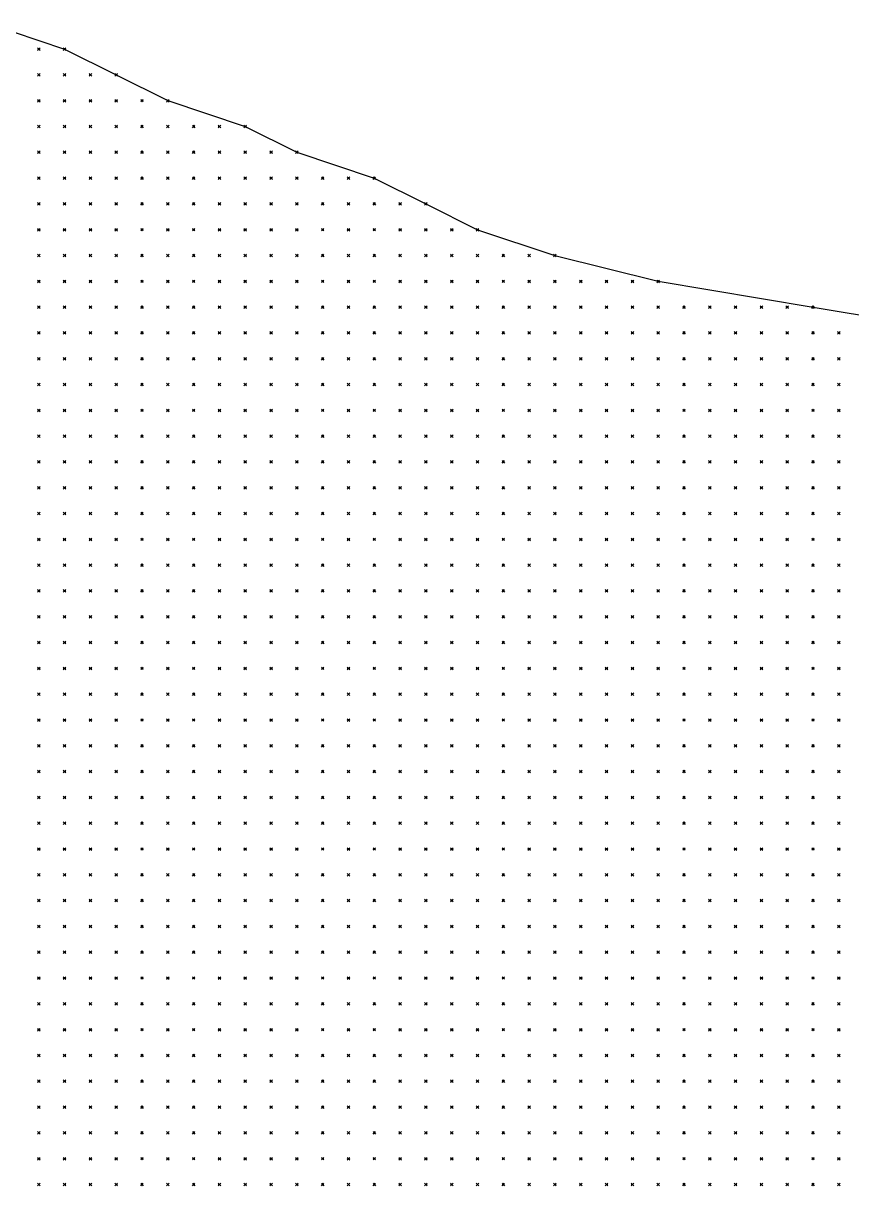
# Model space of a CAD drawing. Header units: metres. Extents: x 441556 to 446409, y 432338 to 461058.
# Drawn here: x 443476.5 to 443572.8, y 446698.9 to 446834.1 of the extents above; entities that cross this region are included whole.
import ezdxf

# ---------------------------------------------------------------- set-up
doc = ezdxf.new("R2010")
doc.units = ezdxf.units.M
doc.header["$MEASUREMENT"] = 0
doc.header["$PDMODE"] = 35
doc.header["$PDSIZE"] = 0.15
doc.layers.add('DTM-INT_YP', color=121, linetype='Continuous')
doc.layers.add('DTM-NOK-RevN_POINTS', color=91, linetype='Continuous')

msp = doc.modelspace()

# ---------------------------------------------------------------- linework, layer by layer
at = {"layer": 'DTM-INT_YP'}
msp.add_polyline3d([(443472.292, 446834.052, 348.211), (443481.29, 446831.053, 348.075), (443487.289, 446828.053, 348.106), (443493.288, 446825.054, 348.071), (443502.286, 446822.055, 348.098), (443508.285, 446819.055, 348.04), (443517.283, 446816.056, 347.968), (443523.281, 446813.056, 347.903), (443529.28, 446810.057, 347.919), (443538.278, 446807.058, 347.805), (443550.276, 446804.058, 347.798), (443568.272, 446801.059, 348.211), (443586.268, 446798.06, 348.233), (443604.264, 446795.06, 344.101), (443622.26, 446792.061, 347.398), (443640.256, 446789.062, 347.313), (443658.253, 446786.062, 347.316), (443676.249, 446783.063, 347.186)], dxfattribs=at)
at = {"layer": 'DTM-NOK-RevN_POINTS'}
for p in [(443478.291, 446831.053, 348.155), (443481.29, 446831.053, 348.075), (443478.291, 446828.053, 347.519), (443481.29, 446828.053, 348.02), (443484.29, 446828.053, 348.053), (443487.289, 446828.053, 348.106), (443478.291, 446825.054, 347.706), (443481.29, 446825.054, 347.417), (443484.29, 446825.054, 347.679), (443487.289, 446825.054, 348.112), (443490.288, 446825.054, 348.074), (443493.288, 446825.054, 348.071), (443478.291, 446822.055, 348.018), (443481.29, 446822.055, 347.996), (443484.29, 446822.055, 347.667), (443487.289, 446822.055, 347.351), (443490.288, 446822.055, 347.92), (443493.288, 446822.055, 348.253), (443496.287, 446822.055, 348.157), (443499.286, 446822.055, 348.046), (443502.286, 446822.055, 348.098), (443478.291, 446819.055, 348.211), (443481.29, 446819.055, 348.126), (443484.29, 446819.055, 348.098), (443487.289, 446819.055, 347.919), (443490.288, 446819.055, 347.564), (443493.288, 446819.055, 347.481), (443496.287, 446819.055, 347.867), (443499.286, 446819.055, 348.071), (443502.286, 446819.055, 348.068), (443505.285, 446819.055, 348.077), (443508.285, 446819.055, 348.04), (443478.291, 446816.056, 347.945), (443481.29, 446816.056, 348.133), (443484.29, 446816.056, 348.198), (443487.289, 446816.056, 348.137), (443490.288, 446816.056, 348.119), (443493.288, 446816.056, 347.971), (443496.287, 446816.056, 347.575), (443499.286, 446816.056, 347.267), (443502.286, 446816.056, 347.754), (443505.285, 446816.056, 348.228), (443508.285, 446816.056, 348.217), (443511.284, 446816.056, 348.024), (443514.283, 446816.056, 347.949), (443517.283, 446816.056, 347.968), (443478.291, 446813.056, 348.16), (443481.29, 446813.056, 347.973), (443484.29, 446813.056, 348.073), (443487.289, 446813.056, 348.2), (443490.288, 446813.056, 348.18), (443493.288, 446813.056, 348.13), (443496.287, 446813.056, 348.09), (443499.286, 446813.056, 347.893), (443502.286, 446813.056, 347.509), (443505.285, 446813.056, 347.45), (443508.285, 446813.056, 347.773), (443511.284, 446813.056, 348.125), (443514.283, 446813.056, 348.061), (443517.283, 446813.056, 347.963), (443520.282, 446813.056, 347.932), (443523.281, 446813.056, 347.903), (443478.291, 446810.057, 349.271), (443481.29, 446810.057, 348.636), (443484.29, 446810.057, 348.087), (443487.289, 446810.057, 348.002), (443490.288, 446810.057, 348.12), (443493.288, 446810.057, 348.169), (443496.287, 446810.057, 348.141), (443499.286, 446810.057, 348.07), (443502.286, 446810.057, 348.05), (443505.285, 446810.057, 347.927), (443508.285, 446810.057, 347.595), (443511.284, 446810.057, 347.244), (443514.283, 446810.057, 347.409), (443517.283, 446810.057, 347.907), (443520.282, 446810.057, 348.034), (443523.281, 446810.057, 348.111), (443526.281, 446810.057, 347.948), (443529.28, 446810.057, 347.919), (443478.291, 446807.058, 351.244), (443481.29, 446807.058, 349.984), (443484.29, 446807.058, 349.268), (443487.289, 446807.058, 348.665), (443490.288, 446807.058, 348.098), (443493.288, 446807.058, 348.073), (443496.287, 446807.058, 348.153), (443499.286, 446807.058, 348.183), (443502.286, 446807.058, 348.103), (443505.285, 446807.058, 348.05), (443508.285, 446807.058, 347.997), (443511.284, 446807.058, 347.952), (443514.283, 446807.058, 347.652), (443517.283, 446807.058, 347.364), (443520.282, 446807.058, 347.467), (443523.281, 446807.058, 347.848), (443526.281, 446807.058, 348.06), (443529.28, 446807.058, 348.043), (443532.279, 446807.058, 347.963), (443535.279, 446807.058, 347.841), (443538.278, 446807.058, 347.805), (443478.291, 446804.058, 353.877), (443481.29, 446804.058, 352.194), (443484.29, 446804.058, 350.958), (443487.289, 446804.058, 350.018), (443490.288, 446804.058, 349.027), (443493.288, 446804.058, 348.424), (443496.287, 446804.058, 348.054), (443499.286, 446804.058, 347.956), (443502.286, 446804.058, 348.078), (443505.285, 446804.058, 348.18), (443508.285, 446804.058, 348.092), (443511.284, 446804.058, 348.015), (443514.283, 446804.058, 347.989), (443517.283, 446804.058, 347.969), (443520.282, 446804.058, 347.815), (443523.281, 446804.058, 347.604), (443526.281, 446804.058, 347.393), (443529.28, 446804.058, 347.386), (443532.279, 446804.058, 347.625), (443535.279, 446804.058, 347.984), (443538.278, 446804.058, 348.051), (443541.277, 446804.058, 347.926), (443544.277, 446804.058, 347.844), (443547.276, 446804.058, 347.839), (443550.276, 446804.058, 347.798), (443478.291, 446801.059, 356.045), (443481.29, 446801.059, 354.343), (443484.29, 446801.059, 353.142), (443487.289, 446801.059, 352.008), (443490.288, 446801.059, 350.779), (443493.288, 446801.059, 349.795), (443496.287, 446801.059, 349.135), (443499.286, 446801.059, 348.409), (443502.286, 446801.059, 348.127), (443505.285, 446801.059, 347.969), (443508.285, 446801.059, 348.212), (443511.284, 446801.059, 348.091), (443514.283, 446801.059, 348.048), (443517.283, 446801.059, 348.05), (443520.282, 446801.059, 347.966), (443523.281, 446801.059, 347.948), (443526.281, 446801.059, 347.91), (443529.28, 446801.059, 347.755), (443532.279, 446801.059, 347.338), (443535.279, 446801.059, 347.201), (443538.278, 446801.059, 347.281), (443541.277, 446801.059, 347.721), (443544.277, 446801.059, 347.824), (443547.276, 446801.059, 347.854), (443550.276, 446801.059, 347.839), (443553.275, 446801.059, 347.781), (443556.274, 446801.059, 347.751), (443559.274, 446801.059, 347.695), (443562.273, 446801.059, 347.717), (443565.272, 446801.059, 347.932), (443568.272, 446801.059, 348.211), (443478.291, 446798.06, 357.22), (443481.29, 446798.06, 356.285), (443484.29, 446798.06, 355.1), (443487.289, 446798.06, 353.926), (443490.288, 446798.06, 352.733), (443493.288, 446798.06, 351.841), (443496.287, 446798.06, 350.946), (443499.286, 446798.06, 350.143), (443502.286, 446798.06, 349.412), (443505.285, 446798.06, 348.933), (443508.285, 446798.06, 348.246), (443511.284, 446798.06, 347.696), (443514.283, 446798.06, 347.849), (443517.283, 446798.06, 348.095), (443520.282, 446798.06, 348.081), (443523.281, 446798.06, 348.006), (443526.281, 446798.06, 347.988), (443529.28, 446798.06, 347.92), (443532.279, 446798.06, 347.854), (443535.279, 446798.06, 347.748), (443538.278, 446798.06, 347.595), (443541.277, 446798.06, 347.456), (443544.277, 446798.06, 347.251), (443547.276, 446798.06, 347.291), (443550.276, 446798.06, 347.433), (443553.275, 446798.06, 347.622), (443556.274, 446798.06, 347.92), (443559.274, 446798.06, 347.822), (443562.273, 446798.06, 347.811), (443565.272, 446798.06, 347.765), (443568.272, 446798.06, 347.713), (443571.271, 446798.06, 347.76), (443478.291, 446795.06, 356.841), (443481.29, 446795.06, 356.132), (443484.29, 446795.06, 355.442), (443487.289, 446795.06, 354.405), (443490.288, 446795.06, 353.924), (443493.288, 446795.06, 353.237), (443496.287, 446795.06, 352.591), (443499.286, 446795.06, 351.861), (443502.286, 446795.06, 351.112), (443505.285, 446795.06, 350.504), (443508.285, 446795.06, 349.97), (443511.284, 446795.06, 349.225), (443514.283, 446795.06, 348.412), (443517.283, 446795.06, 347.873), (443520.282, 446795.06, 347.764), (443523.281, 446795.06, 347.938), (443526.281, 446795.06, 348.045), (443529.28, 446795.06, 348.058), (443532.279, 446795.06, 347.951), (443535.279, 446795.06, 347.776), (443538.278, 446795.06, 347.73), (443541.277, 446795.06, 347.697), (443544.277, 446795.06, 347.701), (443547.276, 446795.06, 347.584), (443550.276, 446795.06, 347.421), (443553.275, 446795.06, 347.171), (443556.274, 446795.06, 347.087), (443559.274, 446795.06, 347.181), (443562.273, 446795.06, 347.494), (443565.272, 446795.06, 347.751), (443568.272, 446795.06, 347.712), (443571.271, 446795.06, 347.735), (443478.291, 446792.061, 355.999), (443481.29, 446792.061, 355.082), (443484.29, 446792.061, 354.167), (443487.289, 446792.061, 353.439), (443490.288, 446792.061, 353.105), (443493.288, 446792.061, 352.911), (443496.287, 446792.061, 352.707), (443499.286, 446792.061, 352.358), (443502.286, 446792.061, 352.037), (443505.285, 446792.061, 351.839), (443508.285, 446792.061, 351.348), (443511.284, 446792.061, 350.944), (443514.283, 446792.061, 349.9), (443517.283, 446792.061, 349.341), (443520.282, 446792.061, 348.283), (443523.281, 446792.061, 347.775), (443526.281, 446792.061, 347.879), (443529.28, 446792.061, 347.803), (443532.279, 446792.061, 347.829), (443535.279, 446792.061, 347.885), (443538.278, 446792.061, 347.873), (443541.277, 446792.061, 347.893), (443544.277, 446792.061, 347.745), (443547.276, 446792.061, 347.758), (443550.276, 446792.061, 347.69), (443553.275, 446792.061, 347.625), (443556.274, 446792.061, 347.616), (443559.274, 446792.061, 347.501), (443562.273, 446792.061, 347.4), (443565.272, 446792.061, 347.366), (443568.272, 446792.061, 347.176), (443571.271, 446792.061, 347.137), (443478.291, 446789.062, 357.491), (443481.29, 446789.062, 356.726), (443484.29, 446789.062, 355.446), (443487.289, 446789.062, 354.342), (443490.288, 446789.062, 353.355), (443493.288, 446789.062, 352.879), (443496.287, 446789.062, 352.765), (443499.286, 446789.062, 352.522), (443502.286, 446789.062, 352.315), (443505.285, 446789.062, 352.09), (443508.285, 446789.062, 351.813), (443511.284, 446789.062, 351.489), (443514.283, 446789.062, 351.246), (443517.283, 446789.062, 350.648), (443520.282, 446789.062, 349.464), (443523.281, 446789.062, 348.986), (443526.281, 446789.062, 348.897), (443529.28, 446789.062, 348.525), (443532.279, 446789.062, 347.745), (443535.279, 446789.062, 347.632), (443538.278, 446789.062, 347.553), (443541.277, 446789.062, 347.835), (443544.277, 446789.062, 347.839), (443547.276, 446789.062, 347.756), (443550.276, 446789.062, 347.743), (443553.275, 446789.062, 347.78), (443556.274, 446789.062, 347.775), (443559.274, 446789.062, 347.733), (443562.273, 446789.062, 347.666), (443565.272, 446789.062, 347.633), (443568.272, 446789.062, 347.597), (443571.271, 446789.062, 347.579), (443478.291, 446786.062, 358.379), (443481.29, 446786.062, 357.932), (443484.29, 446786.062, 356.993), (443487.289, 446786.062, 355.581), (443490.288, 446786.062, 354.354), (443493.288, 446786.062, 353.631), (443496.287, 446786.062, 353.154), (443499.286, 446786.062, 352.676), (443502.286, 446786.062, 352.233), (443505.285, 446786.062, 352.102), (443508.285, 446786.062, 351.822), (443511.284, 446786.062, 351.518), (443514.283, 446786.062, 351.338), (443517.283, 446786.062, 350.972), (443520.282, 446786.062, 350.129), (443523.281, 446786.062, 349.865), (443526.281, 446786.062, 349.613), (443529.28, 446786.062, 349.566), (443532.279, 446786.062, 349.239), (443535.279, 446786.062, 348.824), (443538.278, 446786.062, 348.332), (443541.277, 446786.062, 347.856), (443544.277, 446786.062, 347.698), (443547.276, 446786.062, 347.577), (443550.276, 446786.062, 347.606), (443553.275, 446786.062, 347.628), (443556.274, 446786.062, 347.766), (443559.274, 446786.062, 347.793), (443562.273, 446786.062, 347.813), (443565.272, 446786.062, 347.801), (443568.272, 446786.062, 347.747), (443571.271, 446786.062, 347.69), (443478.291, 446783.063, 359.15), (443481.29, 446783.063, 358.59), (443484.29, 446783.063, 357.823), (443487.289, 446783.063, 356.796), (443490.288, 446783.063, 355.509), (443493.288, 446783.063, 355.1), (443496.287, 446783.063, 354.733), (443499.286, 446783.063, 353.697), (443502.286, 446783.063, 352.392), (443505.285, 446783.063, 351.979), (443508.285, 446783.063, 351.852), (443511.284, 446783.063, 351.736), (443514.283, 446783.063, 351.447), (443517.283, 446783.063, 351.003), (443520.282, 446783.063, 350.689), (443523.281, 446783.063, 350.511), (443526.281, 446783.063, 350.286), (443529.28, 446783.063, 350.03), (443532.279, 446783.063, 349.814), (443535.279, 446783.063, 349.697), (443538.278, 446783.063, 349.508), (443541.277, 446783.063, 349.069), (443544.277, 446783.063, 348.758), (443547.276, 446783.063, 348.467), (443550.276, 446783.063, 347.949), (443553.275, 446783.063, 347.656), (443556.274, 446783.063, 347.38), (443559.274, 446783.063, 347.36), (443562.273, 446783.063, 347.435), (443565.272, 446783.063, 347.626), (443568.272, 446783.063, 347.813), (443571.271, 446783.063, 347.803), (443478.291, 446780.064, 359.626), (443481.29, 446780.064, 359.01), (443484.29, 446780.064, 358.512), (443487.289, 446780.064, 357.636), (443490.288, 446780.064, 357.207), (443493.288, 446780.064, 356.988), (443496.287, 446780.064, 356.285), (443499.286, 446780.064, 354.705), (443502.286, 446780.064, 352.882), (443505.285, 446780.064, 351.966), (443508.285, 446780.064, 351.773), (443511.284, 446780.064, 351.632), (443514.283, 446780.064, 351.409), (443517.283, 446780.064, 351.136), (443520.282, 446780.064, 350.835), (443523.281, 446780.064, 350.746), (443526.281, 446780.064, 350.494), (443529.28, 446780.064, 350.411), (443532.279, 446780.064, 350.22), (443535.279, 446780.064, 350.004), (443538.278, 446780.064, 349.916), (443541.277, 446780.064, 349.565), (443544.277, 446780.064, 349.17), (443547.276, 446780.064, 348.841), (443550.276, 446780.064, 348.627), (443553.275, 446780.064, 348.605), (443556.274, 446780.064, 348.421), (443559.274, 446780.064, 348.171), (443562.273, 446780.064, 347.922), (443565.272, 446780.064, 347.737), (443568.272, 446780.064, 347.539), (443571.271, 446780.064, 347.52), (443478.291, 446777.064, 360.207), (443481.29, 446777.064, 359.82), (443484.29, 446777.064, 359.336), (443487.289, 446777.064, 358.75), (443490.288, 446777.064, 358.157), (443493.288, 446777.064, 357.716), (443496.287, 446777.064, 357.083), (443499.286, 446777.064, 355.613), (443502.286, 446777.064, 353.659), (443505.285, 446777.064, 352.315), (443508.285, 446777.064, 351.732), (443511.284, 446777.064, 351.584), (443514.283, 446777.064, 351.445), (443517.283, 446777.064, 351.221), (443520.282, 446777.064, 350.944), (443523.281, 446777.064, 350.931), (443526.281, 446777.064, 350.759), (443529.28, 446777.064, 350.619), (443532.279, 446777.064, 350.397), (443535.279, 446777.064, 350.081), (443538.278, 446777.064, 349.898), (443541.277, 446777.064, 349.823), (443544.277, 446777.064, 349.536), (443547.276, 446777.064, 349.195), (443550.276, 446777.064, 348.987), (443553.275, 446777.064, 348.881), (443556.274, 446777.064, 348.773), (443559.274, 446777.064, 348.674), (443562.273, 446777.064, 348.491), (443565.272, 446777.064, 348.376), (443568.272, 446777.064, 348.41), (443571.271, 446777.064, 348.239), (443478.291, 446774.065, 360.65), (443481.29, 446774.065, 360.111), (443484.29, 446774.065, 359.426), (443487.289, 446774.065, 358.779), (443490.288, 446774.065, 358.257), (443493.288, 446774.065, 357.728), (443496.287, 446774.065, 357.256), (443499.286, 446774.065, 356.102), (443502.286, 446774.065, 354.427), (443505.285, 446774.065, 352.954), (443508.285, 446774.065, 351.927), (443511.284, 446774.065, 351.49), (443514.283, 446774.065, 351.384), (443517.283, 446774.065, 351.356), (443520.282, 446774.065, 351.063), (443523.281, 446774.065, 351.034), (443526.281, 446774.065, 350.907), (443529.28, 446774.065, 350.793), (443532.279, 446774.065, 350.599), (443535.279, 446774.065, 350.226), (443538.278, 446774.065, 350.052), (443541.277, 446774.065, 349.9), (443544.277, 446774.065, 349.769), (443547.276, 446774.065, 349.647), (443550.276, 446774.065, 349.582), (443553.275, 446774.065, 349.134), (443556.274, 446774.065, 349.021), (443559.274, 446774.065, 348.921), (443562.273, 446774.065, 348.822), (443565.272, 446774.065, 348.758), (443568.272, 446774.065, 348.676), (443571.271, 446774.065, 348.554), (443478.291, 446771.065, 360.107), (443481.29, 446771.065, 359.691), (443484.29, 446771.065, 359.346), (443487.289, 446771.065, 358.79), (443490.288, 446771.065, 358.215), (443493.288, 446771.065, 357.691), (443496.287, 446771.065, 357.132), (443499.286, 446771.065, 356.308), (443502.286, 446771.065, 355.024), (443505.285, 446771.065, 353.463), (443508.285, 446771.065, 352.583), (443511.284, 446771.065, 351.963), (443514.283, 446771.065, 352.083), (443517.283, 446771.065, 351.902), (443520.282, 446771.065, 351.529), (443523.281, 446771.065, 351.197), (443526.281, 446771.065, 351.123), (443529.28, 446771.065, 351.181), (443532.279, 446771.065, 351.015), (443535.279, 446771.065, 350.578), (443538.278, 446771.065, 350.204), (443541.277, 446771.065, 350.034), (443544.277, 446771.065, 349.913), (443547.276, 446771.065, 350.31), (443550.276, 446771.065, 350.141), (443553.275, 446771.065, 349.498), (443556.274, 446771.065, 349.312), (443559.274, 446771.065, 349.279), (443562.273, 446771.065, 349.192), (443565.272, 446771.065, 349.121), (443568.272, 446771.065, 348.976), (443571.271, 446771.065, 348.76), (443478.291, 446768.066, 359.699), (443481.29, 446768.066, 358.983), (443484.29, 446768.066, 358.441), (443487.289, 446768.066, 358.007), (443490.288, 446768.066, 357.684), (443493.288, 446768.066, 357.311), (443496.287, 446768.066, 356.802), (443499.286, 446768.066, 356.199), (443502.286, 446768.066, 355.37), (443505.285, 446768.066, 354.529), (443508.285, 446768.066, 353.982), (443511.284, 446768.066, 353.24), (443514.283, 446768.066, 352.961), (443517.283, 446768.066, 352.623), (443520.282, 446768.066, 352.145), (443523.281, 446768.066, 351.714), (443526.281, 446768.066, 351.843), (443529.28, 446768.066, 351.682), (443532.279, 446768.066, 351.39), (443535.279, 446768.066, 351.096), (443538.278, 446768.066, 350.572), (443541.277, 446768.066, 350.359), (443544.277, 446768.066, 350.276), (443547.276, 446768.066, 350.603), (443550.276, 446768.066, 350.236), (443553.275, 446768.066, 349.801), (443556.274, 446768.066, 349.524), (443559.274, 446768.066, 349.477), (443562.273, 446768.066, 349.433), (443565.272, 446768.066, 349.272), (443568.272, 446768.066, 349.17), (443571.271, 446768.066, 349.045), (443478.291, 446765.067, 359.765), (443481.29, 446765.067, 359.393), (443484.29, 446765.067, 358.857), (443487.289, 446765.067, 358.321), (443490.288, 446765.067, 357.837), (443493.288, 446765.067, 357.066), (443496.287, 446765.067, 356.304), (443499.286, 446765.067, 355.68), (443502.286, 446765.067, 355.12), (443505.285, 446765.067, 354.672), (443508.285, 446765.067, 354.271), (443511.284, 446765.067, 353.867), (443514.283, 446765.067, 353.308), (443517.283, 446765.067, 352.977), (443520.282, 446765.067, 352.485), (443523.281, 446765.067, 352.239), (443526.281, 446765.067, 351.994), (443529.28, 446765.067, 351.751), (443532.279, 446765.067, 351.452), (443535.279, 446765.067, 351.197), (443538.278, 446765.067, 350.861), (443541.277, 446765.067, 350.708), (443544.277, 446765.067, 350.621), (443547.276, 446765.067, 350.521), (443550.276, 446765.067, 350.299), (443553.275, 446765.067, 350.059), (443556.274, 446765.067, 349.892), (443559.274, 446765.067, 349.728), (443562.273, 446765.067, 349.571), (443565.272, 446765.067, 349.377), (443568.272, 446765.067, 349.234), (443571.271, 446765.067, 349.163), (443478.291, 446762.067, 360.104), (443481.29, 446762.067, 359.654), (443484.29, 446762.067, 359.443), (443487.289, 446762.067, 359.11), (443490.288, 446762.067, 358.691), (443493.288, 446762.067, 358.024), (443496.287, 446762.067, 357.171), (443499.286, 446762.067, 356.185), (443502.286, 446762.067, 355.429), (443505.285, 446762.067, 354.658), (443508.285, 446762.067, 354.049), (443511.284, 446762.067, 353.591), (443514.283, 446762.067, 353.155), (443517.283, 446762.067, 352.802), (443520.282, 446762.067, 352.535), (443523.281, 446762.067, 352.24), (443526.281, 446762.067, 351.862), (443529.28, 446762.067, 351.581), (443532.279, 446762.067, 351.35), (443535.279, 446762.067, 351.097), (443538.278, 446762.067, 350.89), (443541.277, 446762.067, 350.782), (443544.277, 446762.067, 350.606), (443547.276, 446762.067, 350.409), (443550.276, 446762.067, 350.284), (443553.275, 446762.067, 350.122), (443556.274, 446762.067, 349.97), (443559.274, 446762.067, 349.81), (443562.273, 446762.067, 349.629), (443565.272, 446762.067, 349.448), (443568.272, 446762.067, 349.329), (443571.271, 446762.067, 349.257), (443478.291, 446759.068, 360.009), (443481.29, 446759.068, 359.635), (443484.29, 446759.068, 359.343), (443487.289, 446759.068, 359.193), (443490.288, 446759.068, 358.898), (443493.288, 446759.068, 358.577), (443496.287, 446759.068, 358.041), (443499.286, 446759.068, 356.788), (443502.286, 446759.068, 355.756), (443505.285, 446759.068, 355.101), (443508.285, 446759.068, 354.632), (443511.284, 446759.068, 354.173), (443514.283, 446759.068, 353.657), (443517.283, 446759.068, 353.01), (443520.282, 446759.068, 352.513), (443523.281, 446759.068, 352.212), (443526.281, 446759.068, 351.98), (443529.28, 446759.068, 351.706), (443532.279, 446759.068, 351.427), (443535.279, 446759.068, 351.244), (443538.278, 446759.068, 350.993), (443541.277, 446759.068, 350.741), (443544.277, 446759.068, 350.568), (443547.276, 446759.068, 350.398), (443550.276, 446759.068, 350.207), (443553.275, 446759.068, 350.082), (443556.274, 446759.068, 349.934), (443559.274, 446759.068, 349.82), (443562.273, 446759.068, 349.672), (443565.272, 446759.068, 349.529), (443568.272, 446759.068, 349.432), (443571.271, 446759.068, 349.297), (443478.291, 446756.069, 359.492), (443481.29, 446756.069, 359.36), (443484.29, 446756.069, 359.243), (443487.289, 446756.069, 359.212), (443490.288, 446756.069, 358.999), (443493.288, 446756.069, 358.758), (443496.287, 446756.069, 357.977), (443499.286, 446756.069, 356.776), (443502.286, 446756.069, 355.636), (443505.285, 446756.069, 354.769), (443508.285, 446756.069, 354.433), (443511.284, 446756.069, 353.937), (443514.283, 446756.069, 353.382), (443517.283, 446756.069, 352.653), (443520.282, 446756.069, 352.435), (443523.281, 446756.069, 352.229), (443526.281, 446756.069, 351.98), (443529.28, 446756.069, 351.708), (443532.279, 446756.069, 351.52), (443535.279, 446756.069, 351.374), (443538.278, 446756.069, 351.116), (443541.277, 446756.069, 350.864), (443544.277, 446756.069, 350.59), (443547.276, 446756.069, 350.422), (443550.276, 446756.069, 350.212), (443553.275, 446756.069, 350.082), (443556.274, 446756.069, 349.891), (443559.274, 446756.069, 349.745), (443562.273, 446756.069, 349.619), (443565.272, 446756.069, 349.498), (443568.272, 446756.069, 349.429), (443571.271, 446756.069, 349.322), (443478.291, 446753.069, 359.437), (443481.29, 446753.069, 359.261), (443484.29, 446753.069, 359.292), (443487.289, 446753.069, 359.194), (443490.288, 446753.069, 359.167), (443493.288, 446753.069, 358.941), (443496.287, 446753.069, 358.044), (443499.286, 446753.069, 356.663), (443502.286, 446753.069, 355.369), (443505.285, 446753.069, 354.588), (443508.285, 446753.069, 354.143), (443511.284, 446753.069, 353.634), (443514.283, 446753.069, 353.028), (443517.283, 446753.069, 353.027), (443520.282, 446753.069, 353.02), (443523.281, 446753.069, 352.605), (443526.281, 446753.069, 352.054), (443529.28, 446753.069, 351.571), (443532.279, 446753.069, 351.393), (443535.279, 446753.069, 351.221), (443538.278, 446753.069, 351.078), (443541.277, 446753.069, 350.989), (443544.277, 446753.069, 350.735), (443547.276, 446753.069, 350.531), (443550.276, 446753.069, 350.301), (443553.275, 446753.069, 350.147), (443556.274, 446753.069, 349.975), (443559.274, 446753.069, 349.831), (443562.273, 446753.069, 349.732), (443565.272, 446753.069, 349.6), (443568.272, 446753.069, 349.467), (443571.271, 446753.069, 349.337), (443478.291, 446750.07, 359.731), (443481.29, 446750.07, 359.235), (443484.29, 446750.07, 359.203), (443487.289, 446750.07, 359.235), (443490.288, 446750.07, 359.227), (443493.288, 446750.07, 358.907), (443496.287, 446750.07, 358.149), (443499.286, 446750.07, 356.353), (443502.286, 446750.07, 355.099), (443505.285, 446750.07, 354.736), (443508.285, 446750.07, 354.319), (443511.284, 446750.07, 354.03), (443514.283, 446750.07, 354.153), (443517.283, 446750.07, 354.319), (443520.282, 446750.07, 354.181), (443523.281, 446750.07, 353.777), (443526.281, 446750.07, 353.043), (443529.28, 446750.07, 351.967), (443532.279, 446750.07, 351.424), (443535.279, 446750.07, 351.101), (443538.278, 446750.07, 350.998), (443541.277, 446750.07, 350.95), (443544.277, 446750.07, 350.659), (443547.276, 446750.07, 350.565), (443550.276, 446750.07, 350.393), (443553.275, 446750.07, 350.207), (443556.274, 446750.07, 350.003), (443559.274, 446750.07, 349.851), (443562.273, 446750.07, 349.789), (443565.272, 446750.07, 349.724), (443568.272, 446750.07, 349.621), (443571.271, 446750.07, 349.453), (443478.291, 446747.071, 360.43), (443481.29, 446747.071, 359.33), (443484.29, 446747.071, 359.27), (443487.289, 446747.071, 359.249), (443490.288, 446747.071, 359.2), (443493.288, 446747.071, 358.931), (443496.287, 446747.071, 358.053), (443499.286, 446747.071, 356.423), (443502.286, 446747.071, 355.189), (443505.285, 446747.071, 355.009), (443508.285, 446747.071, 354.815), (443511.284, 446747.071, 354.653), (443514.283, 446747.071, 354.863), (443517.283, 446747.071, 354.835), (443520.282, 446747.071, 354.733), (443523.281, 446747.071, 354.431), (443526.281, 446747.071, 354.102), (443529.28, 446747.071, 353.363), (443532.279, 446747.071, 352.561), (443535.279, 446747.071, 351.765), (443538.278, 446747.071, 351.242), (443541.277, 446747.071, 350.795), (443544.277, 446747.071, 350.599), (443547.276, 446747.071, 350.473), (443550.276, 446747.071, 350.378), (443553.275, 446747.071, 350.2), (443556.274, 446747.071, 349.954), (443559.274, 446747.071, 349.969), (443562.273, 446747.071, 349.849), (443565.272, 446747.071, 349.754), (443568.272, 446747.071, 349.726), (443571.271, 446747.071, 349.582), (443478.291, 446744.071, 360.99), (443481.29, 446744.071, 359.608), (443484.29, 446744.071, 359.198), (443487.289, 446744.071, 359.28), (443490.288, 446744.071, 359.2), (443493.288, 446744.071, 359.007), (443496.287, 446744.071, 358.404), (443499.286, 446744.071, 356.856), (443502.286, 446744.071, 355.814), (443505.285, 446744.071, 355.969), (443508.285, 446744.071, 356.081), (443511.284, 446744.071, 355.946), (443514.283, 446744.071, 355.146), (443517.283, 446744.071, 354.939), (443520.282, 446744.071, 354.882), (443523.281, 446744.071, 354.649), (443526.281, 446744.071, 354.608), (443529.28, 446744.071, 354.395), (443532.279, 446744.071, 353.629), (443535.279, 446744.071, 352.702), (443538.278, 446744.071, 352.098), (443541.277, 446744.071, 351.404), (443544.277, 446744.071, 350.467), (443547.276, 446744.071, 350.274), (443550.276, 446744.071, 350.293), (443553.275, 446744.071, 350.286), (443556.274, 446744.071, 350.31), (443559.274, 446744.071, 350.232), (443562.273, 446744.071, 350.18), (443565.272, 446744.071, 349.931), (443568.272, 446744.071, 349.903), (443571.271, 446744.071, 349.779), (443478.291, 446741.072, 361.293), (443481.29, 446741.072, 360.267), (443484.29, 446741.072, 359.212), (443487.289, 446741.072, 359.153), (443490.288, 446741.072, 359.085), (443493.288, 446741.072, 359.02), (443496.287, 446741.072, 358.784), (443499.286, 446741.072, 357.957), (443502.286, 446741.072, 357.785), (443505.285, 446741.072, 357.727), (443508.285, 446741.072, 357.525), (443511.284, 446741.072, 356.848), (443514.283, 446741.072, 355.762), (443517.283, 446741.072, 355.24), (443520.282, 446741.072, 355.17), (443523.281, 446741.072, 354.916), (443526.281, 446741.072, 354.651), (443529.28, 446741.072, 354.771), (443532.279, 446741.072, 354.366), (443535.279, 446741.072, 353.432), (443538.278, 446741.072, 352.836), (443541.277, 446741.072, 351.796), (443544.277, 446741.072, 350.455), (443547.276, 446741.072, 350.277), (443550.276, 446741.072, 350.389), (443553.275, 446741.072, 350.322), (443556.274, 446741.072, 350.286), (443559.274, 446741.072, 350.278), (443562.273, 446741.072, 350.292), (443565.272, 446741.072, 350.262), (443568.272, 446741.072, 350.044), (443571.271, 446741.072, 349.913), (443478.291, 446738.072, 361.4), (443481.29, 446738.072, 360.836), (443484.29, 446738.072, 359.585), (443487.289, 446738.072, 359.157), (443490.288, 446738.072, 359.125), (443493.288, 446738.072, 359.128), (443496.287, 446738.072, 359.114), (443499.286, 446738.072, 358.961), (443502.286, 446738.072, 358.851), (443505.285, 446738.072, 358.877), (443508.285, 446738.072, 358.54), (443511.284, 446738.072, 357.548), (443514.283, 446738.072, 356.527), (443517.283, 446738.072, 355.521), (443520.282, 446738.072, 355.45), (443523.281, 446738.072, 355.469), (443526.281, 446738.072, 354.836), (443529.28, 446738.072, 354.733), (443532.279, 446738.072, 354.648), (443535.279, 446738.072, 354.158), (443538.278, 446738.072, 353.705), (443541.277, 446738.072, 352.123), (443544.277, 446738.072, 350.627), (443547.276, 446738.072, 350.35), (443550.276, 446738.072, 350.362), (443553.275, 446738.072, 350.339), (443556.274, 446738.072, 350.336), (443559.274, 446738.072, 350.263), (443562.273, 446738.072, 350.213), (443565.272, 446738.072, 350.34), (443568.272, 446738.072, 350.284), (443571.271, 446738.072, 350.219), (443478.291, 446735.073, 361.499), (443481.29, 446735.073, 361.276), (443484.29, 446735.073, 360.26), (443487.289, 446735.073, 359.397), (443490.288, 446735.073, 359.143), (443493.288, 446735.073, 359.222), (443496.287, 446735.073, 359.251), (443499.286, 446735.073, 359.103), (443502.286, 446735.073, 359.052), (443505.285, 446735.073, 359.097), (443508.285, 446735.073, 358.994), (443511.284, 446735.073, 358.361), (443514.283, 446735.073, 357.198), (443517.283, 446735.073, 356.176), (443520.282, 446735.073, 355.588), (443523.281, 446735.073, 355.509), (443526.281, 446735.073, 355.057), (443529.28, 446735.073, 355.02), (443532.279, 446735.073, 354.902), (443535.279, 446735.073, 354.909), (443538.278, 446735.073, 354.244), (443541.277, 446735.073, 352.586), (443544.277, 446735.073, 350.905), (443547.276, 446735.073, 350.526), (443550.276, 446735.073, 350.367), (443553.275, 446735.073, 350.317), (443556.274, 446735.073, 350.261), (443559.274, 446735.073, 350.258), (443562.273, 446735.073, 350.255), (443565.272, 446735.073, 350.319), (443568.272, 446735.073, 350.323), (443571.271, 446735.073, 350.328), (443478.291, 446732.074, 361.724), (443481.29, 446732.074, 361.676), (443484.29, 446732.074, 361.235), (443487.289, 446732.074, 360.106), (443490.288, 446732.074, 359.315), (443493.288, 446732.074, 359.189), (443496.287, 446732.074, 359.258), (443499.286, 446732.074, 359.071), (443502.286, 446732.074, 359.081), (443505.285, 446732.074, 359.112), (443508.285, 446732.074, 359.103), (443511.284, 446732.074, 358.801), (443514.283, 446732.074, 357.96), (443517.283, 446732.074, 356.919), (443520.282, 446732.074, 356.127), (443523.281, 446732.074, 355.555), (443526.281, 446732.074, 354.941), (443529.28, 446732.074, 355.065), (443532.279, 446732.074, 355.066), (443535.279, 446732.074, 355.028), (443538.278, 446732.074, 354.545), (443541.277, 446732.074, 353.305), (443544.277, 446732.074, 351.54), (443547.276, 446732.074, 350.87), (443550.276, 446732.074, 350.541), (443553.275, 446732.074, 350.325), (443556.274, 446732.074, 350.211), (443559.274, 446732.074, 350.179), (443562.273, 446732.074, 350.246), (443565.272, 446732.074, 350.313), (443568.272, 446732.074, 350.307), (443571.271, 446732.074, 350.349), (443478.291, 446729.074, 361.903), (443481.29, 446729.074, 361.851), (443484.29, 446729.074, 361.701), (443487.289, 446729.074, 360.903), (443490.288, 446729.074, 359.834), (443493.288, 446729.074, 359.171), (443496.287, 446729.074, 359.221), (443499.286, 446729.074, 359.166), (443502.286, 446729.074, 359.044), (443505.285, 446729.074, 359.09), (443508.285, 446729.074, 359.167), (443511.284, 446729.074, 359.15), (443514.283, 446729.074, 358.703), (443517.283, 446729.074, 357.836), (443520.282, 446729.074, 356.856), (443523.281, 446729.074, 355.897), (443526.281, 446729.074, 355.171), (443529.28, 446729.074, 354.943), (443532.279, 446729.074, 355.057), (443535.279, 446729.074, 355.085), (443538.278, 446729.074, 355.089), (443541.277, 446729.074, 354.153), (443544.277, 446729.074, 352.703), (443547.276, 446729.074, 351.453), (443550.276, 446729.074, 350.967), (443553.275, 446729.074, 350.563), (443556.274, 446729.074, 350.208), (443559.274, 446729.074, 350.113), (443562.273, 446729.074, 350.092), (443565.272, 446729.074, 350.118), (443568.272, 446729.074, 350.124), (443571.271, 446729.074, 350.263), (443478.291, 446726.075, 361.983), (443481.29, 446726.075, 361.878), (443484.29, 446726.075, 361.823), (443487.289, 446726.075, 361.406), (443490.288, 446726.075, 360.551), (443493.288, 446726.075, 359.474), (443496.287, 446726.075, 359.088), (443499.286, 446726.075, 359.101), (443502.286, 446726.075, 358.963), (443505.285, 446726.075, 358.905), (443508.285, 446726.075, 359.042), (443511.284, 446726.075, 359.16), (443514.283, 446726.075, 359.108), (443517.283, 446726.075, 358.598), (443520.282, 446726.075, 357.457), (443523.281, 446726.075, 356.452), (443526.281, 446726.075, 355.627), (443529.28, 446726.075, 355.645), (443532.279, 446726.075, 355.227), (443535.279, 446726.075, 355.073), (443538.278, 446726.075, 355.15), (443541.277, 446726.075, 354.608), (443544.277, 446726.075, 353.404), (443547.276, 446726.075, 352.135), (443550.276, 446726.075, 351.377), (443553.275, 446726.075, 350.983), (443556.274, 446726.075, 350.257), (443559.274, 446726.075, 350.16), (443562.273, 446726.075, 349.617), (443565.272, 446726.075, 349.739), (443568.272, 446726.075, 349.998), (443571.271, 446726.075, 350.106), (443478.291, 446723.076, 361.961), (443481.29, 446723.076, 361.92), (443484.29, 446723.076, 361.873), (443487.289, 446723.076, 361.749), (443490.288, 446723.076, 361.349), (443493.288, 446723.076, 360.22), (443496.287, 446723.076, 359.271), (443499.286, 446723.076, 359.024), (443502.286, 446723.076, 359.036), (443505.285, 446723.076, 358.949), (443508.285, 446723.076, 359.074), (443511.284, 446723.076, 359.178), (443514.283, 446723.076, 359.164), (443517.283, 446723.076, 358.923), (443520.282, 446723.076, 357.967), (443523.281, 446723.076, 356.925), (443526.281, 446723.076, 356.134), (443529.28, 446723.076, 355.808), (443532.279, 446723.076, 355.283), (443535.279, 446723.076, 355.172), (443538.278, 446723.076, 355.245), (443541.277, 446723.076, 354.927), (443544.277, 446723.076, 354.189), (443547.276, 446723.076, 353.111), (443550.276, 446723.076, 351.898), (443553.275, 446723.076, 351.077), (443556.274, 446723.076, 350.485), (443559.274, 446723.076, 349.848), (443562.273, 446723.076, 349.076), (443565.272, 446723.076, 349.544), (443568.272, 446723.076, 350.038), (443571.271, 446723.076, 350.074), (443478.291, 446720.076, 361.891), (443481.29, 446720.076, 361.944), (443484.29, 446720.076, 361.999), (443487.289, 446720.076, 361.87), (443490.288, 446720.076, 361.787), (443493.288, 446720.076, 361.152), (443496.287, 446720.076, 359.942), (443499.286, 446720.076, 359.106), (443502.286, 446720.076, 358.995), (443505.285, 446720.076, 358.94), (443508.285, 446720.076, 359.098), (443511.284, 446720.076, 359.166), (443514.283, 446720.076, 359.072), (443517.283, 446720.076, 358.977), (443520.282, 446720.076, 358.393), (443523.281, 446720.076, 357.601), (443526.281, 446720.076, 356.519), (443529.28, 446720.076, 355.894), (443532.279, 446720.076, 355.306), (443535.279, 446720.076, 355.164), (443538.278, 446720.076, 355.31), (443541.277, 446720.076, 355.288), (443544.277, 446720.076, 355.02), (443547.276, 446720.076, 353.978), (443550.276, 446720.076, 352.518), (443553.275, 446720.076, 351.342), (443556.274, 446720.076, 351.129), (443559.274, 446720.076, 350.736), (443562.273, 446720.076, 350.09), (443565.272, 446720.076, 350.135), (443568.272, 446720.076, 350.15), (443571.271, 446720.076, 350.552), (443478.291, 446717.077, 361.665), (443481.29, 446717.077, 361.525), (443484.29, 446717.077, 361.979), (443487.289, 446717.077, 361.96), (443490.288, 446717.077, 361.902), (443493.288, 446717.077, 361.778), (443496.287, 446717.077, 361.019), (443499.286, 446717.077, 359.732), (443502.286, 446717.077, 359.122), (443505.285, 446717.077, 358.979), (443508.285, 446717.077, 358.976), (443511.284, 446717.077, 359.125), (443514.283, 446717.077, 359.025), (443517.283, 446717.077, 358.848), (443520.282, 446717.077, 358.631), (443523.281, 446717.077, 357.26), (443526.281, 446717.077, 356.892), (443529.28, 446717.077, 356.356), (443532.279, 446717.077, 355.574), (443535.279, 446717.077, 355.209), (443538.278, 446717.077, 355.318), (443541.277, 446717.077, 355.387), (443544.277, 446717.077, 355.404), (443547.276, 446717.077, 354.971), (443550.276, 446717.077, 353.44), (443553.275, 446717.077, 352.084), (443556.274, 446717.077, 351.423), (443559.274, 446717.077, 351.389), (443562.273, 446717.077, 350.754), (443565.272, 446717.077, 350.39), (443568.272, 446717.077, 350.444), (443571.271, 446717.077, 351.099), (443478.291, 446714.078, 361.675), (443481.29, 446714.078, 361.356), (443484.29, 446714.078, 361.69), (443487.289, 446714.078, 361.992), (443490.288, 446714.078, 361.966), (443493.288, 446714.078, 361.857), (443496.287, 446714.078, 361.628), (443499.286, 446714.078, 360.752), (443502.286, 446714.078, 359.592), (443505.285, 446714.078, 359.164), (443508.285, 446714.078, 359.054), (443511.284, 446714.078, 359.002), (443514.283, 446714.078, 358.97), (443517.283, 446714.078, 358.917), (443520.282, 446714.078, 358.46), (443523.281, 446714.078, 358.147), (443526.281, 446714.078, 357.914), (443529.28, 446714.078, 357.065), (443532.279, 446714.078, 356.092), (443535.279, 446714.078, 355.498), (443538.278, 446714.078, 355.014), (443541.277, 446714.078, 355.467), (443544.277, 446714.078, 355.457), (443547.276, 446714.078, 355.46), (443550.276, 446714.078, 354.719), (443553.275, 446714.078, 353.421), (443556.274, 446714.078, 352.14), (443559.274, 446714.078, 351.705), (443562.273, 446714.078, 351.402), (443565.272, 446714.078, 351.193), (443568.272, 446714.078, 351.19), (443571.271, 446714.078, 351.793), (443478.291, 446711.078, 362.125), (443481.29, 446711.078, 361.73), (443484.29, 446711.078, 361.832), (443487.289, 446711.078, 361.996), (443490.288, 446711.078, 361.964), (443493.288, 446711.078, 361.885), (443496.287, 446711.078, 361.853), (443499.286, 446711.078, 361.524), (443502.286, 446711.078, 360.481), (443505.285, 446711.078, 359.668), (443508.285, 446711.078, 359.265), (443511.284, 446711.078, 359.071), (443514.283, 446711.078, 358.972), (443517.283, 446711.078, 358.762), (443520.282, 446711.078, 358.657), (443523.281, 446711.078, 358.734), (443526.281, 446711.078, 358.524), (443529.28, 446711.078, 357.757), (443532.279, 446711.078, 356.904), (443535.279, 446711.078, 355.966), (443538.278, 446711.078, 355.029), (443541.277, 446711.078, 355.504), (443544.277, 446711.078, 355.512), (443547.276, 446711.078, 355.553), (443550.276, 446711.078, 355.538), (443553.275, 446711.078, 354.408), (443556.274, 446711.078, 353.124), (443559.274, 446711.078, 352.326), (443562.273, 446711.078, 351.872), (443565.272, 446711.078, 351.778), (443568.272, 446711.078, 351.801), (443571.271, 446711.078, 352.083), (443478.291, 446708.079, 362.87), (443481.29, 446708.079, 361.951), (443484.29, 446708.079, 362.001), (443487.289, 446708.079, 361.934), (443490.288, 446708.079, 361.986), (443493.288, 446708.079, 361.945), (443496.287, 446708.079, 361.859), (443499.286, 446708.079, 361.781), (443502.286, 446708.079, 361.361), (443505.285, 446708.079, 360.574), (443508.285, 446708.079, 359.768), (443511.284, 446708.079, 359.255), (443514.283, 446708.079, 359.012), (443517.283, 446708.079, 359.033), (443520.282, 446708.079, 358.826), (443523.281, 446708.079, 358.927), (443526.281, 446708.079, 358.764), (443529.28, 446708.079, 358.248), (443532.279, 446708.079, 357.332), (443535.279, 446708.079, 356.594), (443538.278, 446708.079, 356.017), (443541.277, 446708.079, 355.759), (443544.277, 446708.079, 355.596), (443547.276, 446708.079, 355.58), (443550.276, 446708.079, 355.681), (443553.275, 446708.079, 355.266), (443556.274, 446708.079, 354.191), (443559.274, 446708.079, 353.068), (443562.273, 446708.079, 352.335), (443565.272, 446708.079, 352.106), (443568.272, 446708.079, 352.094), (443571.271, 446708.079, 352.096), (443478.291, 446705.08, 363.587), (443481.29, 446705.08, 362.344), (443484.29, 446705.08, 361.979), (443487.289, 446705.08, 361.927), (443490.288, 446705.08, 361.938), (443493.288, 446705.08, 361.906), (443496.287, 446705.08, 361.889), (443499.286, 446705.08, 361.782), (443502.286, 446705.08, 361.724), (443505.285, 446705.08, 361.238), (443508.285, 446705.08, 360.247), (443511.284, 446705.08, 359.416), (443514.283, 446705.08, 359.036), (443517.283, 446705.08, 358.983), (443520.282, 446705.08, 358.854), (443523.281, 446705.08, 358.878), (443526.281, 446705.08, 358.789), (443529.28, 446705.08, 358.324), (443532.279, 446705.08, 357.939), (443535.279, 446705.08, 357.175), (443538.278, 446705.08, 356.377), (443541.277, 446705.08, 355.976), (443544.277, 446705.08, 355.679), (443547.276, 446705.08, 355.595), (443550.276, 446705.08, 355.632), (443553.275, 446705.08, 355.633), (443556.274, 446705.08, 355.214), (443559.274, 446705.08, 354.076), (443562.273, 446705.08, 352.803), (443565.272, 446705.08, 352.293), (443568.272, 446705.08, 352.165), (443571.271, 446705.08, 352), (443478.291, 446702.08, 364.196), (443481.29, 446702.08, 362.986), (443484.29, 446702.08, 361.973), (443487.289, 446702.08, 361.924), (443490.288, 446702.08, 361.926), (443493.288, 446702.08, 361.877), (443496.287, 446702.08, 361.905), (443499.286, 446702.08, 361.866), (443502.286, 446702.08, 361.816), (443505.285, 446702.08, 361.78), (443508.285, 446702.08, 361.009), (443511.284, 446702.08, 359.945), (443514.283, 446702.08, 359.259), (443517.283, 446702.08, 359.032), (443520.282, 446702.08, 358.957), (443523.281, 446702.08, 358.9), (443526.281, 446702.08, 358.939), (443529.28, 446702.08, 359.037), (443532.279, 446702.08, 358.69), (443535.279, 446702.08, 358.02), (443538.278, 446702.08, 356.743), (443541.277, 446702.08, 356.102), (443544.277, 446702.08, 355.824), (443547.276, 446702.08, 355.697), (443550.276, 446702.08, 355.713), (443553.275, 446702.08, 355.734), (443556.274, 446702.08, 355.625), (443559.274, 446702.08, 354.797), (443562.273, 446702.08, 353.574), (443565.272, 446702.08, 352.543), (443568.272, 446702.08, 352.107), (443571.271, 446702.08, 352.088), (443478.291, 446699.081, 364.862), (443481.29, 446699.081, 363.556), (443484.29, 446699.081, 362.356), (443487.289, 446699.081, 361.933), (443490.288, 446699.081, 361.977), (443493.288, 446699.081, 361.892), (443496.287, 446699.081, 361.941), (443499.286, 446699.081, 362.014), (443502.286, 446699.081, 362.044), (443505.285, 446699.081, 362.051), (443508.285, 446699.081, 361.666), (443511.284, 446699.081, 360.769), (443514.283, 446699.081, 359.706), (443517.283, 446699.081, 359.202), (443520.282, 446699.081, 359.016), (443523.281, 446699.081, 358.91), (443526.281, 446699.081, 359.208), (443529.28, 446699.081, 359.205), (443532.279, 446699.081, 358.986), (443535.279, 446699.081, 358.662), (443538.278, 446699.081, 357.642), (443541.277, 446699.081, 356.461), (443544.277, 446699.081, 355.848), (443547.276, 446699.081, 355.734), (443550.276, 446699.081, 355.623), (443553.275, 446699.081, 355.659), (443556.274, 446699.081, 355.699), (443559.274, 446699.081, 355.338), (443562.273, 446699.081, 354.319), (443565.272, 446699.081, 353.235), (443568.272, 446699.081, 352.157), (443571.271, 446699.081, 351.939)]:
    msp.add_point(p, dxfattribs=at)

doc.saveas('drawing.dxf')
